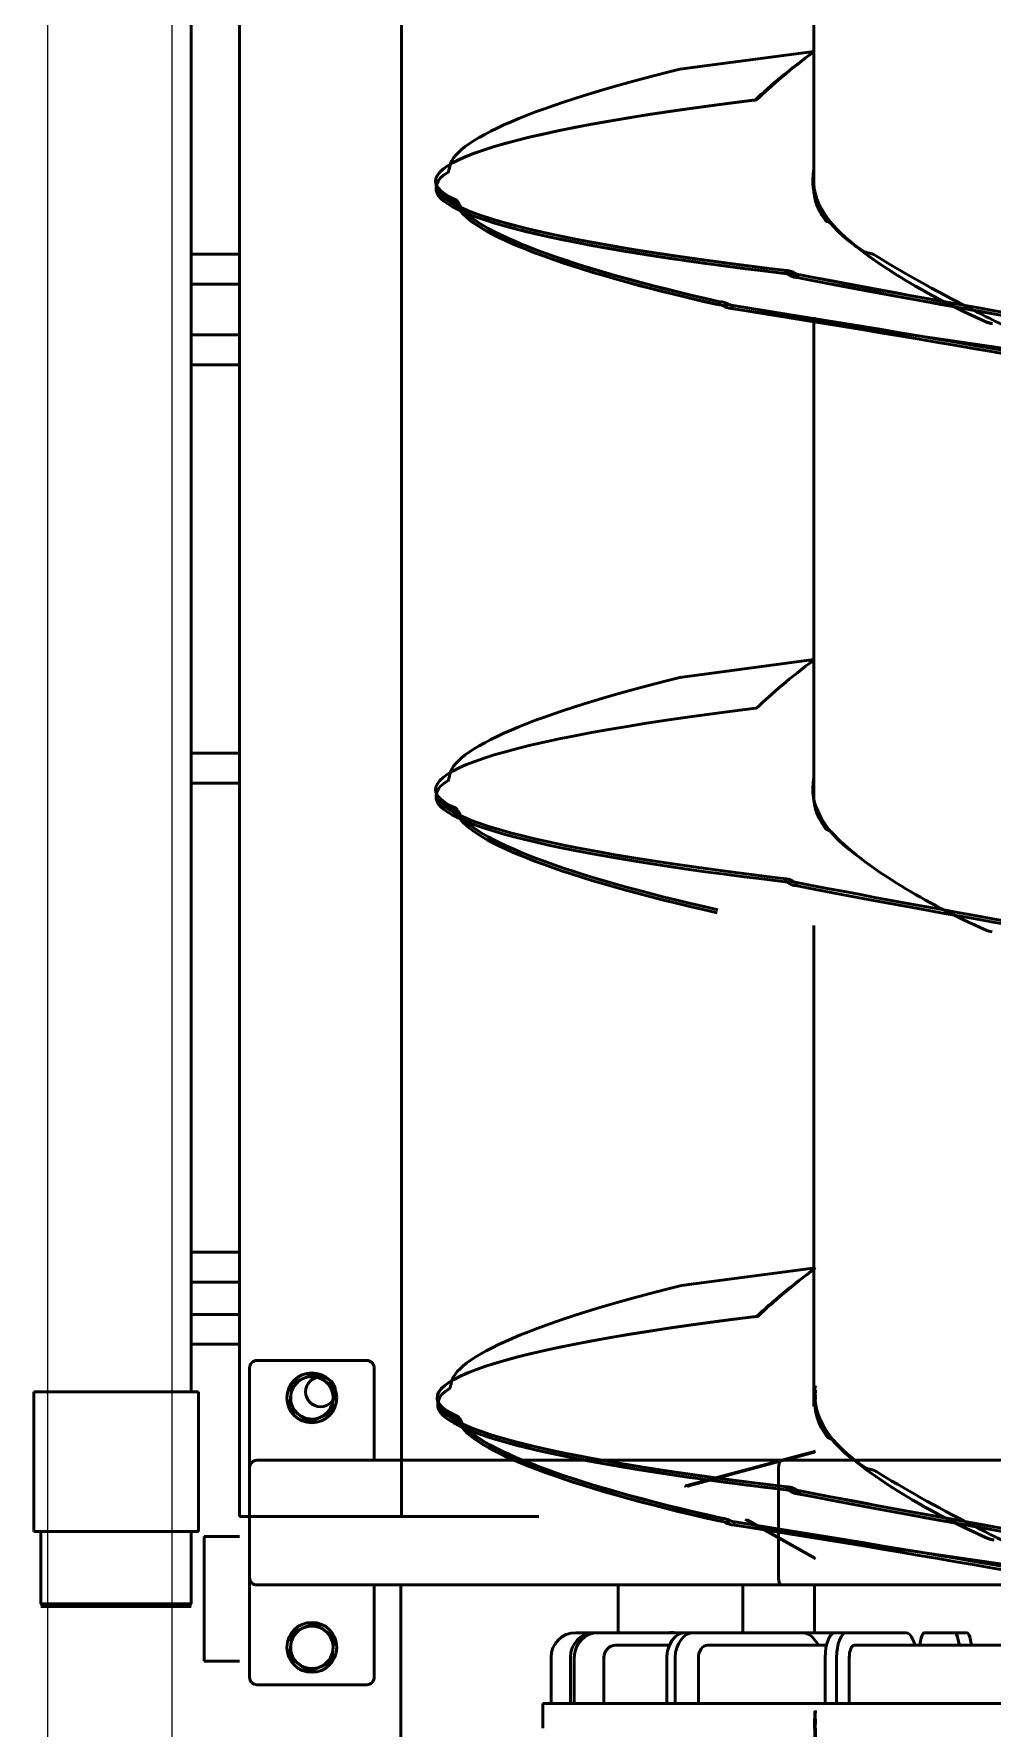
# Model space of a CAD drawing. Extents: x -3873 to 164127, y 7129 to 96529.
# Drawn here: x 66500 to 66884, y 67708 to 68387 of the extents above; entities that cross this region are included whole.
import ezdxf

# ---------------------------------------------------------------- set-up
doc = ezdxf.new("R2010")
doc.units = 0
doc.layers.add('LAYOUT', color=90, linetype='CONTINUOUS')
doc.layers.add('LAYOUT Kromeka', color=1, linetype='CONTINUOUS', lineweight=5)
doc.layers.add('Visible (ISO)', color=7, linetype='CONTINUOUS', lineweight=50)

# ---------------------------------------------------------------- blocks, each defined once
blk = doc.blocks.new('chilling_Gibletchiller_platform_short')
at = {"layer": 'LAYOUT', "color": 0, "linetype": 'Continuous', "ltscale": 50}
for p, q in [((1205, 50), (-1205, 50)), ((-1205, 0), (1205, 0))]:
    blk.add_line(p, q, dxfattribs=at)
blk = doc.blocks.new('*E242')
at = {"layer": 'Visible (ISO)', "color": 0}
for centre, major_axis, ratio, start_param, end_param in [((1780, 388.74), (243.68, 317.32), 0.445135, 4.219432, 4.219434), ((1781.79, 387.34), (243.64, 317.26), 0.445116, 4.219437, 4.219439)]:
    blk.add_ellipse(centre, major_axis=major_axis, ratio=ratio, start_param=start_param, end_param=end_param, dxfattribs=at)
blk = doc.blocks.new('CD30-500-2500 Giblet chiller')
at = {"layer": 'Visible (ISO)', "color": 0}
for p, q in [((107506.38, 15558.04), (107506.38, 15944.04)), ((107458.92, 15865.29), (107458.92, 15636.79)), ((107408.92, 15848.3), (107408.92, 15653.78)), ((106966.88, 15768.13), (106947.2, 15633.39)), ((107454.49, 15768.76), (107434.81, 15634.02)), ((107483.05, 15748.54), (107483.05, 15682.97)), ((107480.98, 15729.56), (107483.05, 15729.99)), ((107478.05, 15723.2), (107478.05, 15728.09)), ((107478.05, 15711.07), (107478.05, 15723.2)), ((107480.98, 15724.67), (107483.05, 15725.1)), ((107478.05, 15679.91), (107478.05, 15703.64)), ((107480.98, 15706.52), (107483.05, 15707.36)), ((107478.05, 15675.34), (107478.05, 15679.91)), ((107478.05, 15661.94), (107478.05, 15675.34)), ((107488.05, 15680.93), (107506.38, 15680.93)), ((107506.38, 15675.84), (107488.05, 15675.84)), ((107480.98, 15667.19), (107483.05, 15668.73)), ((107483.05, 15671.82), (107483.05, 15624.16)), ((107506.38, 15671.27), (107488.05, 15671.27)), ((106708.22, 15666.78), (106900.27, 15666.78)), ((106900.99, 15666.78), (106708.23, 15666.78)), ((106851.19, 15613.92), (106844.14, 15666.78)), ((107143.53, 15666.78), (106950.76, 15666.78)), ((106952.07, 15666.78), (107144.13, 15666.78)), ((107144.84, 15666.78), (106952.08, 15666.78)), ((107095.04, 15613.92), (107087.99, 15666.78)), ((107387.38, 15666.78), (107194.61, 15666.78)), ((107338.8, 15614.55), (107331.75, 15667.41)), ((107419.22, 15615.31), (107405.28, 15667.42)), ((107419.22, 15616.56), (107405.57, 15667.17)), ((107408.92, 15655.25), (107405.72, 15667.04)), ((107448.41, 15667.42), (107432.67, 15639.17)), ((107448.09, 15667.17), (107432.67, 15639.99)), ((107478.05, 15667.04), (107458.92, 15667.04)), ((107478.05, 15618.58), (107478.05, 15661.94)), ((106932.75, 15655.33), (106931.95, 15655.45)), ((106932.84, 15655.95), (106932.04, 15656.07)), ((106933.18, 15655.27), (106932.75, 15655.33)), ((106933.28, 15657.3), (106932.78, 15658.07)), ((106933.67, 15656.71), (106932.79, 15658.07)), ((106933.27, 15655.89), (106932.84, 15655.95)), ((106933.76, 15657.33), (106932.88, 15658.7)), ((106933.37, 15657.93), (106932.88, 15658.7)), ((106933.39, 15657.8), (106933, 15658.4)), ((106933.48, 15658.42), (106933.09, 15659.02)), ((106933.67, 15656.71), (106933.28, 15657.3)), ((106933.76, 15657.33), (106933.37, 15657.93)), ((106933.89, 15657.03), (106933.39, 15657.8)), ((106933.98, 15657.66), (106933.48, 15658.42)), ((106933.93, 15659.72), (106933.5, 15659.9)), ((106934.02, 15660.35), (106933.59, 15660.53)), ((106934.72, 15659.4), (106933.93, 15659.72)), ((106934.81, 15660.03), (106934.02, 15660.35)), ((107176.6, 15655.33), (107175.8, 15655.45)), ((107177.03, 15655.27), (107176.6, 15655.33)), ((107177.52, 15656.71), (107176.64, 15658.07)), ((107177.13, 15657.3), (107176.64, 15658.07)), ((107177.24, 15657.8), (107176.85, 15658.4)), ((107177.52, 15656.71), (107177.13, 15657.3)), ((107177.74, 15657.03), (107177.24, 15657.8)), ((107177.78, 15659.72), (107177.35, 15659.9)), ((107178.57, 15659.4), (107177.78, 15659.72)), ((107420.36, 15655.96), (107419.56, 15656.07)), ((107420.45, 15656.58), (107419.65, 15656.7)), ((107420.79, 15655.89), (107420.36, 15655.96)), ((107421.28, 15657.34), (107420.4, 15658.7)), ((107420.9, 15657.93), (107420.4, 15658.7)), ((107420.88, 15656.51), (107420.45, 15656.58)), ((107421.37, 15657.96), (107420.49, 15659.32)), ((107420.99, 15658.56), (107420.49, 15659.32)), ((107421, 15658.43), (107420.61, 15659.02)), ((107421.09, 15659.05), (107420.7, 15659.65)), ((107421.28, 15657.33), (107420.9, 15657.93)), ((107421.37, 15657.96), (107420.99, 15658.56)), ((107421.5, 15657.66), (107421, 15658.43)), ((107421.59, 15658.28), (107421.09, 15659.05)), ((107421.54, 15660.35), (107421.11, 15660.53)), ((107421.63, 15660.98), (107421.2, 15661.15)), ((107422.33, 15660.03), (107421.54, 15660.35)), ((107422.42, 15660.65), (107421.63, 15660.98)), ((107408.92, 15653.78), (107408.92, 15443.41)), ((107411.92, 15652.54), (107455.92, 15652.54)), ((107455.92, 15652.54), (107411.92, 15652.54)), ((107458.92, 15588.29), (107458.92, 15653.78)), ((107458.92, 15653.78), (107458.92, 15443.41)), ((106863.68, 15643.92), (106863.62, 15643.34)), ((106863.77, 15643.33), (106863.71, 15642.74)), ((107107.53, 15643.92), (107107.47, 15643.34)), ((107351.29, 15644.55), (107351.23, 15643.97)), ((107351.39, 15643.95), (107351.32, 15643.37)), ((106946.47, 15634.23), (106946.04, 15634.4)), ((106947.26, 15633.91), (106946.47, 15634.23)), ((107434.08, 15634.86), (107433.65, 15635.03)), ((107434.87, 15634.53), (107434.08, 15634.86)), ((107458.92, 15638.29), (107478.05, 15638.29)), ((107458.92, 15630.79), (107458.92, 15636.79)), ((106945.28, 15628.83), (106944.49, 15629.05)), ((106945.71, 15628.71), (106945.28, 15628.83)), ((106946.21, 15630.5), (106945.32, 15632.17)), ((106945.82, 15631.23), (106945.32, 15632.17)), ((106945.93, 15631.85), (106945.54, 15632.58)), ((106946.21, 15630.5), (106945.82, 15631.23)), ((106946.43, 15630.91), (106945.93, 15631.85)), ((107432.89, 15629.46), (107432.1, 15629.68)), ((107433.33, 15629.34), (107432.89, 15629.46)), ((107433.82, 15631.13), (107432.93, 15632.8)), ((107433.43, 15631.86), (107432.93, 15632.8)), ((107433.54, 15632.48), (107433.15, 15633.21)), ((107433.82, 15631.13), (107433.43, 15631.86)), ((107434.04, 15631.54), (107433.54, 15632.48)), ((107458.92, 15630.79), (107458.92, 15588.29)), ((106851.24, 15613.81), (106851.17, 15613.57)), ((107095.09, 15613.81), (107095.02, 15613.57)), ((107338.85, 15614.44), (107338.78, 15614.2)), ((107419.32, 15616.46), (107419.19, 15616.23)), ((107419.32, 15615.2), (107419.19, 15614.97)), ((107478.05, 15615.23), (107478.05, 15618.58)), ((107478.05, 15580.15), (107478.05, 15615.23)), ((107488.05, 15620.45), (107506.38, 15620.45)), ((107483.05, 15608.79), (107483.05, 15587.3)), ((107506.38, 15611.14), (107488.05, 15611.14)), ((107506.38, 15607.8), (107488.05, 15607.8)), ((107458.92, 15588.29), (107478.05, 15588.29)), ((107478.05, 15578.6), (107478.05, 15580.15)), ((107488.05, 15582.54), (107506.38, 15582.54)), ((107478.05, 15571.27), (107478.05, 15578.6)), ((107506.38, 15570.64), (107488.05, 15570.64)), ((107506.38, 15569.09), (107488.05, 15569.09)), ((107506.38, 15561.32), (107488.05, 15561.32)), ((107431.48, 15556.38), (107431.48, 15501.42)), ((107431.48, 15501.42), (107431.48, 15556.38)), ((107506.38, 15558.04), (107516.38, 15558.04)), ((106903.57, 15522.89), (106904.36, 15523)), ((106903.66, 15523.05), (106904.45, 15523.16)), ((106904.36, 15523), (106904.8, 15523.06)), ((106904.39, 15523.76), (106905.29, 15523.4)), ((106904.4, 15523.76), (106904.94, 15523.54)), ((106904.45, 15523.16), (106904.89, 15523.22)), ((106904.48, 15523.92), (106905.38, 15523.56)), ((106904.5, 15523.93), (106905.03, 15523.71)), ((106904.9, 15523.64), (106904.52, 15523.8)), ((106904.99, 15523.8), (106904.61, 15523.96)), ((106905.4, 15523.43), (106904.9, 15523.64)), ((106904.94, 15523.54), (106905.29, 15523.4)), ((106905.49, 15523.6), (106904.99, 15523.8)), ((106905.44, 15524.12), (106905.01, 15524.24)), ((106905.03, 15523.71), (106905.38, 15523.56)), ((106905.53, 15524.29), (106905.1, 15524.41)), ((106906.24, 15523.9), (106905.44, 15524.12)), ((106906.33, 15524.07), (106905.53, 15524.29)), ((107147.42, 15522.89), (107148.21, 15523)), ((107148.21, 15523), (107148.65, 15523.06)), ((107148.24, 15523.76), (107149.14, 15523.4)), ((107148.26, 15523.76), (107148.79, 15523.54)), ((107148.76, 15523.64), (107148.37, 15523.8)), ((107149.25, 15523.43), (107148.76, 15523.64)), ((107148.79, 15523.54), (107149.14, 15523.4)), ((107149.29, 15524.12), (107148.86, 15524.24)), ((107150.09, 15523.9), (107149.29, 15524.12)), ((107391.18, 15523.52), (107391.97, 15523.63)), ((107391.27, 15523.68), (107392.07, 15523.79)), ((107391.97, 15523.63), (107392.41, 15523.69)), ((107392, 15524.38), (107392.9, 15524.03)), ((107392.02, 15524.39), (107392.55, 15524.17)), ((107392.07, 15523.79), (107392.5, 15523.85)), ((107392.09, 15524.55), (107392.99, 15524.19)), ((107392.11, 15524.56), (107392.64, 15524.33)), ((107392.52, 15524.27), (107392.13, 15524.43)), ((107392.61, 15524.43), (107392.22, 15524.59)), ((107393.01, 15524.06), (107392.52, 15524.27)), ((107392.55, 15524.17), (107392.9, 15524.03)), ((107393.11, 15524.23), (107392.61, 15524.43)), ((107393.05, 15524.74), (107392.62, 15524.86)), ((107392.64, 15524.33), (107392.99, 15524.19)), ((107393.14, 15524.92), (107392.71, 15525.03)), ((107393.85, 15524.53), (107393.05, 15524.74)), ((107393.94, 15524.7), (107393.14, 15524.92)), ((106897.91, 15515.25), (106896.68, 15515.08)), ((106897.91, 15515.24), (106896.69, 15515.08)), ((106898.81, 15515.32), (106897.59, 15515.5)), ((107141.76, 15515.25), (107140.53, 15515.08)), ((107142.67, 15515.32), (107141.44, 15515.5)), ((107385.52, 15515.87), (107384.29, 15515.71)), ((107385.53, 15515.87), (107384.3, 15515.71)), ((107386.43, 15515.95), (107385.2, 15516.13)), ((105263.77, 15501.42), (107233.77, 15501.42)), ((106461.48, 15501.42), (107431.48, 15501.42)), ((107431.48, 15496.02), (107431.48, 15501.42)), ((107431.48, 15501.42), (107431.48, 15496.02)), ((107458.92, 15501.04), (107858.92, 15501.04)), ((107431.48, 15496.02), (107431.48, 15441.82)), ((107431.48, 15441.82), (107431.48, 15496.02)), ((107368.92, 15443.41), (107368.92, 15487.41)), ((107371.92, 15490.41), (107408.92, 15490.41)), ((107458.92, 15490.41), (107495.92, 15490.41)), ((107498.92, 15487.41), (107498.92, 15443.41)), ((107411.92, 15440.41), (107371.92, 15440.41)), ((107411.92, 15440.41), (107455.92, 15440.41)), ((107431.48, 15436.42), (107431.48, 15441.82)), ((107431.48, 15441.82), (107431.48, 15436.42)), ((107495.92, 15440.41), (107455.92, 15440.41)), ((105263.77, 15436.42), (107233.77, 15436.42)), ((106461.48, 15436.42), (107431.48, 15436.42)), ((106925.48, 15436.42), (106925.48, 15417.07)), ((106937.48, 15417.07), (106937.48, 15436.42)), ((106957.77, 15436.42), (106957.77, 15417.07)), ((106969.77, 15417.07), (106969.77, 15436.42)), ((107125.48, 15436.42), (107125.48, 15417.07)), ((107137.48, 15417.07), (107137.48, 15436.42)), ((107325.48, 15436.42), (107325.48, 15417.07)), ((107337.48, 15417.07), (107337.48, 15436.42)), ((107350.44, 15436.17), (107350.44, 15416.82)), ((107362.44, 15416.82), (107362.44, 15436.17)), ((107439.48, 15427.28), (107439.48, 15436.42)), ((107489.48, 15436.42), (107489.48, 15427.28)), ((107439.48, 15427.28), (107439.48, 15422.19)), ((107489.48, 15422.19), (107489.48, 15427.28)), ((105263.77, 15417.07), (107252.77, 15417.07)), ((106436.48, 15417.07), (107381.48, 15417.07)), ((107381.48, 15419.92), (107381.48, 15353.92)), ((107381.48, 15419.92), (107437.48, 15419.92)), ((107437.48, 15353.92), (107437.48, 15419.92)), ((107466.48, 15417.07), (107437.48, 15417.07)), ((107439.48, 15422.19), (107489.48, 15422.19)), ((107466.48, 15356.77), (107466.48, 15417.07)), ((107467.48, 15416.07), (107466.48, 15417.07)), ((107467.48, 15356.77), (107467.48, 15417.07)), ((107466.48, 15356.77), (107437.48, 15356.77)), ((107467.48, 15357.77), (107466.48, 15356.77)), ((107381.48, 15353.92), (107437.48, 15353.92))]:
    blk.add_line(p, q, dxfattribs=at)
for centre, radius in [((107383.92, 15465.41), 10), ((107381.48, 15468.92), 6), ((107483.92, 15465.41), 10)]:
    blk.add_circle(centre, radius, dxfattribs=at)
for centre, radius, start, end in [((107483.92, 15609.79), 6, 167.96717, 192.03283), ((107371.92, 15487.41), 3, 90, 180), ((107495.92, 15487.41), 3, 0, 90), ((107383.92, 15465.41), 8.5, 84.11182, 144.11182), ((107383.92, 15465.41), 8.5, 24.11182, 84.11182), ((107483.92, 15465.41), 8.5, 84.11182, 144.11182), ((107483.92, 15465.41), 8.5, 24.11182, 84.11182), ((107383.92, 15465.41), 8.5, 144.11182, 204.11182), ((107383.92, 15465.41), 8.5, 324.11182, 24.11182), ((107483.92, 15465.41), 8.5, 144.11182, 204.11182), ((107483.92, 15465.41), 8.5, 324.11182, 24.11182), ((107383.92, 15465.41), 8.5, 204.11182, 264.11182), ((107383.92, 15465.41), 8.5, 264.11182, 324.11182), ((107483.92, 15465.41), 8.5, 204.11182, 264.11182), ((107483.92, 15465.41), 8.5, 264.11182, 324.11182), ((107371.92, 15443.41), 3, 180, 270), ((107411.92, 15443.41), 3, 180, 270), ((107455.92, 15443.41), 3, 270, 0), ((107495.92, 15443.41), 3, 270, 0)]:
    blk.add_arc(centre, radius, start, end, dxfattribs=at)
for centre, major_axis, ratio, start_param, end_param in [((106953.41, 15809.46), (39.98, 236.44), 0.028443, 4.032327, 5.050836), ((106953.5, 15809.7), (39.99, 236.47), 0.028076, 4.034553, 5.053062), ((106954.63, 15808.96), (39.98, 236.44), 0.028443, 4.032327, 5.050836), ((106954.72, 15809.2), (39.99, 236.47), 0.028076, 4.034553, 5.053062), ((107197.26, 15809.46), (39.98, 236.44), 0.028443, 4.032327, 5.050836), ((107198.48, 15808.96), (39.98, 236.44), 0.028443, 4.032327, 5.050836), ((107441.02, 15810.09), (39.98, 236.44), 0.028443, 4.032327, 5.050836), ((107441.11, 15810.32), (39.99, 236.47), 0.028076, 4.034553, 5.053062), ((107442.24, 15809.59), (39.98, 236.44), 0.028443, 4.032327, 5.050836), ((107442.33, 15809.82), (39.99, 236.47), 0.028076, 4.034553, 5.053062), ((107453.1, 15700.68), (39.63, 235.46), 0.036183, 0.84092, 1.859429), ((107454.32, 15700.18), (39.63, 235.46), 0.036183, 0.84092, 1.859429), ((106965.48, 15700.05), (39.63, 235.46), 0.036183, 0.84092, 1.859429), ((106966.71, 15699.55), (39.63, 235.46), 0.036183, 0.84092, 1.859429), ((106945.52, 15775.79), (52.76, 118.57), 0.166176, 4.388076, 4.566487), ((107433.13, 15776.42), (52.76, 118.57), 0.166176, 4.388076, 4.566487), ((106933.07, 15799.83), (40.67, 133.48), 0.291838, 3.981689, 4.304727), ((107420.59, 15800.58), (40.59, 133.58), 0.292302, 3.979461, 4.302498), ((107420.68, 15800.46), (40.67, 133.48), 0.291838, 3.981689, 4.304727), ((106944.77, 15750.78), (40.35, 84), 0.125537, 3.985563, 4.519416), ((106932.98, 15799.95), (40.59, 133.58), 0.292302, 3.979461, 4.302498), ((107176.83, 15799.95), (40.59, 133.58), 0.292302, 3.979461, 4.302498), ((107432.38, 15751.41), (40.35, 84), 0.125537, 3.985563, 4.519416), ((107488.05, 15728.09), (-10, 0), 0.207912, 5.497787, 6.283185), ((107488.05, 15723.2), (-10, 0), 0.207912, 5.497787, 6.283185), ((107488.05, 15711.07), (-10, 0), 0.207912, 0, 1.047198), ((107419.84, 15751.41), (35.07, 83.62), 0.269882, 3.669451, 4.203304), ((107419.93, 15751.41), (35.12, 83.62), 0.269082, 3.671343, 4.205196), ((107488.05, 15703.64), (-10, 0), 0.406737, 5.497787, 6.283185), ((106932.23, 15750.78), (35.07, 83.62), 0.269882, 3.669451, 4.203304), ((106932.32, 15750.78), (35.12, 83.62), 0.269082, 3.671343, 4.205196), ((107176.08, 15750.78), (35.07, 83.62), 0.269882, 3.669451, 4.203304), ((106924.85, 15750.78), (5.86, 84.15), 0.07638, 3.878884, 3.883592), ((107412.46, 15751.41), (5.86, 84.15), 0.07638, 3.878884, 3.883592), ((106904.41, 15750.78), (11.21, 84.33), 0.478029, 3.096219, 3.904231), ((106904.5, 15750.78), (11.27, 83.98), 0.477692, 3.145902, 3.909844), ((107148.26, 15750.78), (11.21, 84.33), 0.478029, 3.096219, 3.904231), ((107392.02, 15751.41), (11.21, 84.33), 0.478029, 3.096219, 3.904231), ((107392.11, 15751.41), (11.27, 83.98), 0.477692, 3.145902, 3.909844), ((107488.05, 15682.97), (-5, 0), 0.406778, 6.283184, 7.853975), ((107488.05, 15679.91), (-10, 0), 0.406737, 0, 1.570796), ((107488.05, 15675.34), (-10, 0), 0.406737, 0, 1.570796), ((106892.05, 15750.78), (-8.51, 84.05), 0.485313, 3.032759, 3.430188), ((106891.96, 15750.78), (-8.62, 84.05), 0.485053, 3.032151, 3.427488), ((106912.31, 15750.78), (3.14, 84.15), 0.096419, 3.508555, 3.513263), ((106912.41, 15750.78), (3.16, 84.15), 0.09634, 3.510663, 3.51537), ((107135.81, 15750.78), (-8.62, 84.05), 0.485053, 3.032151, 3.427488), ((107156.17, 15750.78), (3.14, 84.15), 0.096419, 3.508555, 3.513263), ((107379.66, 15751.41), (-8.51, 84.05), 0.485313, 3.032759, 3.430188), ((107379.57, 15751.41), (-8.62, 84.05), 0.485053, 3.032151, 3.427488), ((107399.93, 15751.41), (3.14, 84.15), 0.096419, 3.508555, 3.513263), ((107400.02, 15751.41), (3.16, 84.15), 0.09634, 3.510663, 3.51537), ((107500.77, 15751.42), (61.83, -65.69), 0.850606, 5.548346, 5.941594), ((107500.77, 15751.17), (61.99, -65.76), 0.847015, 5.549668, 5.938734), ((106839.62, 15693.01), (-40.74, 60.34), 0.158561, 1.911168, 2.411415), ((106839.74, 15693.33), (-40.7, 61.56), 0.156897, 1.910754, 2.413061), ((106906.17, 15750.78), (11.21, 84.33), 0.478029, 3.096219, 3.183572), ((106906.26, 15750.78), (11.27, 83.98), 0.477692, 3.145902, 3.184034), ((106893.72, 15750.78), (-8.62, 84.05), 0.485053, 3.032151, 3.070487), ((107083.47, 15693.01), (-40.74, 60.34), 0.158561, 1.911168, 2.411415), ((107150.02, 15750.78), (11.21, 84.33), 0.478029, 3.096219, 3.183572), ((107137.57, 15750.78), (-8.62, 84.05), 0.485053, 3.032151, 3.070487), ((107327.23, 15693.64), (-40.74, 60.34), 0.158561, 1.911168, 2.411415), ((107327.35, 15693.96), (-40.7, 61.56), 0.156897, 1.910754, 2.413061), ((107393.78, 15751.41), (11.21, 84.33), 0.478029, 3.096219, 3.183572), ((107393.87, 15751.41), (11.27, 83.98), 0.477692, 3.145902, 3.184034), ((107381.33, 15751.41), (-8.62, 84.05), 0.485053, 3.032151, 3.070487), ((107488.05, 15661.94), (-10, 0), 0.743145, 5.497787, 6.283185), ((107504.28, 15751.42), (-61.83, 65.69), 0.850606, 2.406754, 2.445083), ((107504.28, 15751.17), (-61.99, 65.76), 0.847015, 2.408076, 2.446391), ((106912.33, 15914.41), (14.34, 398.95), 0.094928, 2.993655, 4.009387), ((106912.42, 15914.4), (14.42, 398.94), 0.094856, 2.995729, 4.011461), ((106913.56, 15914.23), (14.34, 398.95), 0.094928, 3.131028, 4.009387), ((106913.65, 15914.22), (14.42, 398.94), 0.094856, 3.130979, 4.011461), ((106937.67, 15918.45), (101.47, 333.95), 0.292302, 3.911642, 3.913181), ((106937.76, 15918.44), (101.68, 333.7), 0.291838, 3.913871, 3.915409), ((106938.56, 15917.09), (101.47, 333.95), 0.292302, 3.911642, 3.913181), ((106938.65, 15917.08), (101.68, 333.7), 0.291838, 3.913871, 3.915409), ((106931.74, 15660.36), (-0.25, 4.53), 0.666075, 3.850037, 3.96201), ((106931.83, 15660.99), (-0.25, 4.54), 0.664867, 3.85062, 3.962593), ((107156.19, 15914.41), (14.34, 398.95), 0.094928, 2.993655, 4.009387), ((107157.41, 15914.23), (14.34, 398.95), 0.094928, 3.131028, 4.009387), ((107181.52, 15918.45), (101.47, 333.95), 0.292302, 3.911642, 3.913181), ((107182.41, 15917.09), (101.47, 333.95), 0.292302, 3.911642, 3.913181), ((107175.59, 15660.36), (-0.25, 4.53), 0.666075, 3.850037, 3.96201), ((107399.95, 15915.04), (14.34, 398.95), 0.094928, 2.993655, 4.009387), ((107400.04, 15915.03), (14.42, 398.94), 0.094856, 2.995729, 4.011461), ((107401.17, 15914.86), (14.34, 398.95), 0.094928, 3.131028, 4.009387), ((107401.26, 15914.85), (14.42, 398.94), 0.094856, 3.130979, 4.011461), ((107425.28, 15919.08), (101.47, 333.95), 0.292302, 3.911642, 3.913181), ((107425.37, 15919.07), (101.68, 333.7), 0.291838, 3.913871, 3.915409), ((107426.17, 15917.72), (101.47, 333.95), 0.292302, 3.911642, 3.913181), ((107426.26, 15917.71), (101.68, 333.7), 0.291838, 3.913871, 3.915409), ((107419.35, 15660.99), (-0.25, 4.53), 0.666075, 3.850037, 3.96201), ((107419.44, 15661.62), (-0.25, 4.54), 0.664867, 3.85062, 3.962593), ((107411.92, 15653.78), (-3, 0), 0.414214, 0, 1.570796), ((107411.92, 15653.78), (-3, 0), 0.414214, 0, 1.570796), ((107455.92, 15653.78), (-3, 0), 0.414214, 1.570796, 3.141593), ((107455.92, 15653.78), (-3, 0), 0.414214, 1.570796, 3.141593), ((106883.37, 15914.19), (-12.94, 399.14), 0.096924, 2.313475, 3.337044), ((106883.46, 15914.2), (-12.86, 399.15), 0.096989, 2.315548, 3.339117), ((107127.22, 15914.19), (-12.94, 399.14), 0.096924, 2.313475, 3.337044), ((107370.98, 15914.82), (-12.94, 399.14), 0.096924, 2.313475, 3.337044), ((107371.07, 15914.83), (-12.86, 399.15), 0.096989, 2.315548, 3.339117), ((106930.86, 15720.06), (28.63, 196.24), 0.150303, 3.232033, 4.247766), ((106930.87, 15720.36), (28.64, 196.41), 0.149986, 3.235121, 4.250853), ((106932.08, 15719.73), (28.63, 196.24), 0.150303, 3.232033, 4.247766), ((106932.09, 15720.02), (28.64, 196.41), 0.149986, 3.235121, 4.250853), ((106950.21, 15765.71), (131.9, 296.44), 0.166176, 4.320258, 4.321797), ((106951.1, 15764.04), (131.9, 296.44), 0.166176, 4.320258, 4.321797), ((106944.28, 15634.98), (-0.08, 5.68), 0.533038, 3.905361, 4.017334), ((107174.71, 15720.06), (28.63, 196.24), 0.150303, 3.232033, 4.247766), ((107175.93, 15719.73), (28.63, 196.24), 0.150303, 3.232033, 4.247766), ((107418.47, 15720.69), (28.63, 196.24), 0.150303, 3.232033, 4.247766), ((107418.48, 15720.99), (28.64, 196.41), 0.149986, 3.235121, 4.250853), ((107419.69, 15720.35), (28.63, 196.24), 0.150303, 3.232033, 4.247766), ((107419.7, 15720.65), (28.64, 196.41), 0.149986, 3.235121, 4.250853), ((107437.82, 15766.34), (131.9, 296.44), 0.166176, 4.320258, 4.321797), ((107438.71, 15764.67), (131.9, 296.44), 0.166176, 4.320258, 4.321797), ((107431.89, 15635.61), (-0.08, 5.68), 0.533038, 3.905361, 4.017334), ((107488.05, 15624.16), (-5, 0), 0.74322, 6.283179, 7.853969), ((107350.5, 15715.6), (-28.9, 194.3), 0.155993, 2.096492, 3.120062), ((107488.05, 15618.58), (-10, 0), 0.743145, 0, 1.570796), ((107488.05, 15615.23), (-10, 0), 0.743145, 0, 1.570796), ((106862.89, 15714.97), (-28.9, 194.3), 0.155993, 2.096492, 3.120062), ((107106.74, 15714.97), (-28.9, 194.3), 0.155993, 2.096492, 3.120062), ((107488.05, 15587.3), (-5, 0), 0.951153, 6.283135, 7.853926), ((107488.05, 15580.15), (-10, 0), 0.951057, 0, 1.570796), ((107488.05, 15578.6), (-10, 0), 0.951057, 0, 1.570796), ((107488.05, 15571.27), (-10, 0), 0.994522, 0, 1.570796), ((106896.75, 15913.53), (-18.14, 397.47), 0.351122, 2.978264, 2.97905), ((106884.68, 15914.37), (-12.86, 399.15), 0.096989, 3.151287, 3.339117), ((106884.59, 15914.36), (-12.94, 399.14), 0.096924, 3.151341, 3.337044), ((106909.2, 15916.93), (23.78, 395.68), 0.350567, 3.277297, 3.278083), ((106909.29, 15916.94), (24.02, 395.59), 0.350539, 3.27903, 3.279817), ((106910.08, 15916.56), (23.78, 395.68), 0.350567, 3.277297, 3.278083), ((106910.18, 15916.57), (24.02, 395.59), 0.350539, 3.27903, 3.279817), ((107140.6, 15913.53), (-18.14, 397.47), 0.351122, 2.978264, 2.97905), ((107128.44, 15914.36), (-12.94, 399.14), 0.096924, 3.151341, 3.337044), ((107153.05, 15916.93), (23.78, 395.68), 0.350567, 3.277297, 3.278083), ((107153.94, 15916.56), (23.78, 395.68), 0.350567, 3.277297, 3.278083), ((107384.36, 15914.16), (-18.14, 397.47), 0.351122, 2.978264, 2.97905), ((107372.2, 15914.99), (-12.94, 399.14), 0.096924, 3.151341, 3.337044), ((107372.3, 15914.99), (-12.86, 399.15), 0.096989, 3.151287, 3.339117), ((107396.81, 15917.55), (23.78, 395.68), 0.350567, 3.277297, 3.278083), ((107396.9, 15917.57), (24.02, 395.59), 0.350539, 3.27903, 3.279817), ((107397.7, 15917.19), (23.78, 395.68), 0.350567, 3.277297, 3.278083), ((107397.79, 15917.2), (24.02, 395.59), 0.350539, 3.27903, 3.279817)]:
    blk.add_ellipse(centre, major_axis=major_axis, ratio=ratio, start_param=start_param, end_param=end_param, dxfattribs=at)
for points in [[(106952.62, 15735.84), (106952.67, 15735.97), (106952.72, 15736.1), (106952.76, 15736.24)], [(106952.71, 15736.01), (106952.76, 15736.14), (106952.81, 15736.27), (106952.85, 15736.41)], [(107196.47, 15735.84), (107196.52, 15735.97), (107196.57, 15736.1), (107196.61, 15736.24)], [(107440.23, 15736.47), (107440.28, 15736.59), (107440.33, 15736.73), (107440.37, 15736.87)], [(107440.32, 15736.64), (107440.37, 15736.77), (107440.42, 15736.9), (107440.46, 15737.04)], [(106933.67, 15656.71), (106933.42, 15656.31), (106933.24, 15655.8), (106933.18, 15655.27)], [(106933.76, 15657.33), (106933.51, 15656.94), (106933.33, 15656.42), (106933.27, 15655.89)], [(107177.52, 15656.71), (107177.27, 15656.31), (107177.09, 15655.8), (107177.03, 15655.27)], [(107421.28, 15657.33), (107421.03, 15656.94), (107420.85, 15656.43), (107420.79, 15655.89)], [(107421.37, 15657.96), (107421.12, 15657.56), (107420.94, 15657.05), (107420.88, 15656.51)], [(106863.63, 15643.47), (106863.62, 15643.56), (106863.6, 15643.65), (106863.59, 15643.75)], [(106863.72, 15642.87), (106863.71, 15642.96), (106863.69, 15643.05), (106863.68, 15643.14)], [(107107.48, 15643.47), (107107.47, 15643.56), (107107.45, 15643.65), (107107.44, 15643.75)], [(107351.24, 15644.1), (107351.23, 15644.19), (107351.21, 15644.28), (107351.2, 15644.38)], [(107351.33, 15643.5), (107351.32, 15643.59), (107351.31, 15643.68), (107351.29, 15643.77)], [(106946.21, 15630.5), (106945.96, 15630.01), (106945.78, 15629.38), (106945.71, 15628.71)], [(107433.82, 15631.13), (107433.57, 15630.64), (107433.39, 15630.01), (107433.33, 15629.34)], [(106851.21, 15613.73), (106851.2, 15613.79), (106851.2, 15613.86), (106851.19, 15613.92)], [(107095.07, 15613.73), (107095.06, 15613.79), (107095.05, 15613.86), (107095.04, 15613.92)], [(107338.83, 15614.36), (107338.82, 15614.42), (107338.81, 15614.49), (107338.8, 15614.55)], [(107419.28, 15616.38), (107419.26, 15616.44), (107419.24, 15616.5), (107419.22, 15616.56)], [(107419.27, 15615.12), (107419.25, 15615.19), (107419.24, 15615.25), (107419.22, 15615.31)], [(106891.96, 15520.32), (106891.95, 15520.32), (106891.95, 15520.32), (106891.95, 15520.32)], [(106892.56, 15520.02), (106892.5, 15520.1), (106892.32, 15520.2), (106892.07, 15520.27)], [(106904.4, 15523.76), (106904.4, 15523.76), (106904.4, 15523.76), (106904.39, 15523.76)], [(106904.5, 15523.93), (106904.49, 15523.93), (106904.49, 15523.92), (106904.48, 15523.92)], [(106905.01, 15524.24), (106904.95, 15524.06), (106904.77, 15523.91), (106904.52, 15523.8)], [(106905.1, 15524.41), (106905.04, 15524.23), (106904.86, 15524.08), (106904.61, 15523.96)], [(106905.29, 15523.4), (106905.03, 15523.3), (106904.86, 15523.17), (106904.8, 15523.06)], [(106905.38, 15523.56), (106905.12, 15523.46), (106904.95, 15523.33), (106904.89, 15523.22)], [(106905.29, 15523.4), (106905.29, 15523.4), (106905.29, 15523.4), (106905.29, 15523.4)], [(106905.38, 15523.56), (106905.38, 15523.56), (106905.38, 15523.56), (106905.38, 15523.56)], [(107135.81, 15520.32), (107135.8, 15520.32), (107135.8, 15520.32), (107135.8, 15520.32)], [(107136.41, 15520.02), (107136.35, 15520.1), (107136.17, 15520.2), (107135.92, 15520.27)], [(107148.26, 15523.76), (107148.25, 15523.76), (107148.25, 15523.76), (107148.24, 15523.76)], [(107148.86, 15524.24), (107148.8, 15524.06), (107148.62, 15523.91), (107148.37, 15523.8)], [(107149.14, 15523.4), (107148.88, 15523.3), (107148.71, 15523.17), (107148.65, 15523.06)], [(107149.14, 15523.4), (107149.14, 15523.4), (107149.14, 15523.4), (107149.14, 15523.4)], [(107379.57, 15520.95), (107379.56, 15520.95), (107379.56, 15520.95), (107379.56, 15520.95)], [(107380.18, 15520.65), (107380.11, 15520.73), (107379.93, 15520.83), (107379.68, 15520.9)], [(107392.02, 15524.39), (107392.01, 15524.39), (107392.01, 15524.39), (107392, 15524.38)], [(107392.11, 15524.56), (107392.1, 15524.55), (107392.1, 15524.55), (107392.09, 15524.55)], [(107392.62, 15524.86), (107392.56, 15524.69), (107392.38, 15524.54), (107392.13, 15524.43)], [(107392.71, 15525.03), (107392.65, 15524.86), (107392.47, 15524.71), (107392.22, 15524.59)], [(107392.9, 15524.03), (107392.65, 15523.93), (107392.47, 15523.8), (107392.41, 15523.69)], [(107392.99, 15524.19), (107392.74, 15524.09), (107392.56, 15523.96), (107392.5, 15523.85)], [(107392.9, 15524.03), (107392.9, 15524.03), (107392.9, 15524.03), (107392.9, 15524.03)], [(107392.99, 15524.19), (107392.99, 15524.19), (107392.99, 15524.19), (107392.99, 15524.19)]]:
    blk.add_open_spline(points, degree=3, dxfattribs=at)
for points, knots in [([(106952.76, 15736.24), (106952.84, 15736.47), (106952.91, 15736.72), (106952.97, 15736.97), (106953.07, 15737.38), (106953.14, 15737.8), (106953.19, 15738.24)], [0.1840543, 0.1840543, 0.1840543, 0.1840543, 0.5, 0.5, 0.5, 1, 1, 1, 1]), ([(106952.85, 15736.41), (106952.93, 15736.65), (106953, 15736.89), (106953.06, 15737.15), (106953.16, 15737.55), (106953.23, 15737.98), (106953.28, 15738.41)], [0.1840543, 0.1840543, 0.1840543, 0.1840543, 0.5, 0.5, 0.5, 1, 1, 1, 1]), ([(107196.61, 15736.24), (107196.69, 15736.47), (107196.76, 15736.72), (107196.83, 15736.97), (107196.92, 15737.38), (107196.99, 15737.8), (107197.04, 15738.24)], [0.1840543, 0.1840543, 0.1840543, 0.1840543, 0.5, 0.5, 0.5, 1, 1, 1, 1]), ([(107440.37, 15736.87), (107440.45, 15737.1), (107440.52, 15737.35), (107440.59, 15737.6), (107440.68, 15738), (107440.75, 15738.43), (107440.8, 15738.86)], [0.1840543, 0.1840543, 0.1840543, 0.1840543, 0.5, 0.5, 0.5, 1, 1, 1, 1]), ([(107440.46, 15737.04), (107440.54, 15737.28), (107440.61, 15737.52), (107440.68, 15737.78), (107440.77, 15738.18), (107440.85, 15738.6), (107440.89, 15739.04)], [0.1840543, 0.1840543, 0.1840543, 0.1840543, 0.5, 0.5, 0.5, 1, 1, 1, 1]), ([(106925.84, 15691.18), (106925.55, 15690.73), (106925.31, 15690.18), (106925.02, 15689.23), (106924.93, 15688.84), (106924.87, 15688.45)], [2.5682503, 2.5682503, 2.5682503, 2.5682503, 2.8214025, 2.8214025, 2.9900626, 2.9900626, 2.9900626, 2.9900626]), ([(107412.44, 15688.81), (107412.41, 15688.6), (107412.36, 15688.39), (107412.2, 15687.85), (107412.05, 15687.53), (107411.88, 15687.28)], [0.664323, 0.664323, 0.664323, 0.664323, 0.7562049, 0.7562049, 0.9125602, 0.9125602, 0.9125602, 0.9125602]), ([(107413.45, 15691.81), (107413.17, 15691.35), (107412.93, 15690.81), (107412.63, 15689.86), (107412.55, 15689.47), (107412.49, 15689.08)], [2.5682503, 2.5682503, 2.5682503, 2.5682503, 2.8214025, 2.8214025, 2.9900626, 2.9900626, 2.9900626, 2.9900626]), ([(106924.83, 15688.18), (106924.8, 15687.97), (106924.75, 15687.76), (106924.59, 15687.22), (106924.44, 15686.9), (106924.27, 15686.65)], [0.664323, 0.664323, 0.664323, 0.664323, 0.7562049, 0.7562049, 0.9125602, 0.9125602, 0.9125602, 0.9125602]), ([(106912.3, 15672.12), (106912.26, 15672.01), (106912.22, 15671.9), (106912.05, 15671.62), (106911.9, 15671.46), (106911.73, 15671.33)], [0.664323, 0.664323, 0.664323, 0.664323, 0.7562049, 0.7562049, 0.9125602, 0.9125602, 0.9125602, 0.9125602]), ([(106912.39, 15672.19), (106912.35, 15672.07), (106912.31, 15671.96), (106912.14, 15671.68), (106911.99, 15671.51), (106911.82, 15671.38)], [0.664323, 0.664323, 0.664323, 0.664323, 0.7562049, 0.7562049, 0.9125602, 0.9125602, 0.9125602, 0.9125602]), ([(106913.3, 15673.78), (106913.02, 15673.52), (106912.78, 15673.21), (106912.48, 15672.69), (106912.4, 15672.47), (106912.34, 15672.27)], [2.5682503, 2.5682503, 2.5682503, 2.5682503, 2.8214025, 2.8214025, 2.9900626, 2.9900626, 2.9900626, 2.9900626]), ([(106913.39, 15673.85), (106913.11, 15673.59), (106912.87, 15673.28), (106912.58, 15672.75), (106912.49, 15672.54), (106912.43, 15672.33)], [2.5682503, 2.5682503, 2.5682503, 2.5682503, 2.8214025, 2.8214025, 2.9900626, 2.9900626, 2.9900626, 2.9900626]), ([(107156.15, 15672.12), (107156.11, 15672.01), (107156.07, 15671.9), (107155.9, 15671.62), (107155.75, 15671.46), (107155.58, 15671.33)], [0.664323, 0.664323, 0.664323, 0.664323, 0.7562049, 0.7562049, 0.9125602, 0.9125602, 0.9125602, 0.9125602]), ([(107157.15, 15673.78), (107156.87, 15673.52), (107156.63, 15673.21), (107156.34, 15672.69), (107156.25, 15672.47), (107156.19, 15672.27)], [2.5682503, 2.5682503, 2.5682503, 2.5682503, 2.8214025, 2.8214025, 2.9900626, 2.9900626, 2.9900626, 2.9900626]), ([(107399.91, 15672.75), (107399.87, 15672.64), (107399.83, 15672.53), (107399.66, 15672.25), (107399.51, 15672.08), (107399.34, 15671.95)], [0.664323, 0.664323, 0.664323, 0.664323, 0.7562049, 0.7562049, 0.9125602, 0.9125602, 0.9125602, 0.9125602]), ([(107400, 15672.82), (107399.96, 15672.7), (107399.92, 15672.59), (107399.75, 15672.31), (107399.6, 15672.14), (107399.43, 15672.01)], [0.664323, 0.664323, 0.664323, 0.664323, 0.7562049, 0.7562049, 0.9125602, 0.9125602, 0.9125602, 0.9125602]), ([(107400.91, 15674.41), (107400.63, 15674.15), (107400.39, 15673.84), (107400.1, 15673.32), (107400.01, 15673.1), (107399.95, 15672.89)], [2.5682503, 2.5682503, 2.5682503, 2.5682503, 2.8214025, 2.8214025, 2.9900626, 2.9900626, 2.9900626, 2.9900626]), ([(107401, 15674.48), (107400.72, 15674.22), (107400.48, 15673.91), (107400.19, 15673.38), (107400.1, 15673.17), (107400.04, 15672.96)], [2.5682503, 2.5682503, 2.5682503, 2.5682503, 2.8214025, 2.8214025, 2.9900626, 2.9900626, 2.9900626, 2.9900626]), ([(106932.78, 15658.07), (106932.57, 15657.71), (106932.39, 15657.29), (106932.1, 15656.4), (106932.01, 15655.93), (106931.95, 15655.45)], [0, 0, 0, 0, 0.5, 0.5, 1, 1, 1, 1]), ([(106932.88, 15658.7), (106932.66, 15658.33), (106932.48, 15657.92), (106932.2, 15657.03), (106932.1, 15656.55), (106932.04, 15656.07)], [0, 0, 0, 0, 0.5, 0.5, 1, 1, 1, 1]), ([(106933.13, 15658.63), (106933.11, 15658.59), (106933.09, 15658.55), (106933.05, 15658.47), (106933.03, 15658.43), (106933, 15658.4)], [-0.04006097, -0.04006097, -0.04006097, -0.04006097, -0.02003048, -0.02003048, 0, 0, 0, 0]), ([(106933.23, 15659.26), (106933.2, 15659.22), (106933.18, 15659.18), (106933.14, 15659.1), (106933.12, 15659.06), (106933.09, 15659.02)], [-0.04006097, -0.04006097, -0.04006097, -0.04006097, -0.02003048, -0.02003048, 0, 0, 0, 0]), ([(106933.5, 15659.9), (106933.46, 15659.61), (106933.41, 15659.34), (106933.32, 15659.08), (106933.27, 15658.92), (106933.21, 15658.77), (106933.13, 15658.63)], [0, 0, 0, 0, 0.5, 0.5, 0.5, 0.815947, 0.815947, 0.815947, 0.815947]), ([(106933.59, 15660.53), (106933.56, 15660.24), (106933.5, 15659.96), (106933.41, 15659.71), (106933.36, 15659.55), (106933.3, 15659.4), (106933.23, 15659.26)], [0, 0, 0, 0, 0.5, 0.5, 0.5, 0.815947, 0.815947, 0.815947, 0.815947]), ([(106934.72, 15659.4), (106934.67, 15658.94), (106934.57, 15658.51), (106934.43, 15658.11), (106934.34, 15657.85), (106934.23, 15657.62), (106934.11, 15657.4)], [0, 0, 0, 0, 0.5000028, 0.5000028, 0.5000028, 0.8159434, 0.8159434, 0.8159434, 0.8159434]), ([(106934.81, 15660.03), (106934.76, 15659.57), (106934.66, 15659.13), (106934.52, 15658.73), (106934.43, 15658.48), (106934.32, 15658.24), (106934.2, 15658.02)], [0, 0, 0, 0, 0.5000028, 0.5000028, 0.5000028, 0.8159434, 0.8159434, 0.8159434, 0.8159434]), ([(107176.64, 15658.07), (107176.42, 15657.71), (107176.24, 15657.29), (107175.96, 15656.4), (107175.86, 15655.93), (107175.8, 15655.45)], [0, 0, 0, 0, 0.5, 0.5, 1, 1, 1, 1]), ([(107176.99, 15658.63), (107176.96, 15658.59), (107176.94, 15658.55), (107176.9, 15658.47), (107176.88, 15658.43), (107176.85, 15658.4)], [-0.04006097, -0.04006097, -0.04006097, -0.04006097, -0.02003048, -0.02003048, 0, 0, 0, 0]), ([(107177.35, 15659.9), (107177.32, 15659.61), (107177.26, 15659.34), (107177.17, 15659.08), (107177.12, 15658.92), (107177.06, 15658.77), (107176.99, 15658.63)], [0, 0, 0, 0, 0.5, 0.5, 0.5, 0.815947, 0.815947, 0.815947, 0.815947]), ([(107178.57, 15659.4), (107178.52, 15658.94), (107178.42, 15658.51), (107178.28, 15658.11), (107178.19, 15657.85), (107178.08, 15657.62), (107177.96, 15657.4)], [0, 0, 0, 0, 0.5000028, 0.5000028, 0.5000028, 0.8159434, 0.8159434, 0.8159434, 0.8159434]), ([(107420.4, 15658.7), (107420.18, 15658.34), (107420, 15657.92), (107419.72, 15657.03), (107419.62, 15656.56), (107419.56, 15656.07)], [0, 0, 0, 0, 0.5, 0.5, 1, 1, 1, 1]), ([(107420.49, 15659.32), (107420.27, 15658.96), (107420.09, 15658.55), (107419.81, 15657.66), (107419.71, 15657.18), (107419.65, 15656.7)], [0, 0, 0, 0, 0.5, 0.5, 1, 1, 1, 1]), ([(107420.75, 15659.26), (107420.72, 15659.22), (107420.7, 15659.18), (107420.66, 15659.1), (107420.64, 15659.06), (107420.61, 15659.02)], [-0.04006097, -0.04006097, -0.04006097, -0.04006097, -0.02003048, -0.02003048, 0, 0, 0, 0]), ([(107420.84, 15659.89), (107420.82, 15659.84), (107420.79, 15659.8), (107420.75, 15659.73), (107420.73, 15659.69), (107420.7, 15659.65)], [-0.04006097, -0.04006097, -0.04006097, -0.04006097, -0.02003048, -0.02003048, 0, 0, 0, 0]), ([(107421.11, 15660.53), (107421.08, 15660.24), (107421.02, 15659.96), (107420.93, 15659.71), (107420.88, 15659.55), (107420.82, 15659.4), (107420.75, 15659.26)], [0, 0, 0, 0, 0.5, 0.5, 0.5, 0.815947, 0.815947, 0.815947, 0.815947]), ([(107421.2, 15661.15), (107421.17, 15660.87), (107421.11, 15660.59), (107421.02, 15660.34), (107420.97, 15660.18), (107420.91, 15660.03), (107420.84, 15659.89)], [0, 0, 0, 0, 0.5, 0.5, 0.5, 0.815947, 0.815947, 0.815947, 0.815947]), ([(107422.33, 15660.03), (107422.28, 15659.57), (107422.18, 15659.13), (107422.04, 15658.73), (107421.95, 15658.48), (107421.85, 15658.24), (107421.73, 15658.02)], [0, 0, 0, 0, 0.5000028, 0.5000028, 0.5000028, 0.8159434, 0.8159434, 0.8159434, 0.8159434]), ([(107422.42, 15660.65), (107422.37, 15660.2), (107422.27, 15659.76), (107422.13, 15659.36), (107422.04, 15659.11), (107421.94, 15658.87), (107421.82, 15658.65)], [0, 0, 0, 0, 0.5000028, 0.5000028, 0.5000028, 0.8159434, 0.8159434, 0.8159434, 0.8159434]), ([(106946.04, 15634.4), (106946, 15634.06), (106945.94, 15633.73), (106945.86, 15633.42), (106945.81, 15633.22), (106945.74, 15633.04), (106945.67, 15632.87)], [0, 0, 0, 0, 0.5, 0.5, 0.5, 0.815947, 0.815947, 0.815947, 0.815947]), ([(107433.65, 15635.03), (107433.61, 15634.69), (107433.55, 15634.35), (107433.47, 15634.05), (107433.42, 15633.85), (107433.35, 15633.67), (107433.28, 15633.5)], [0, 0, 0, 0, 0.5, 0.5, 0.5, 0.815947, 0.815947, 0.815947, 0.815947]), ([(107434.87, 15634.53), (107434.82, 15633.97), (107434.72, 15633.42), (107434.58, 15632.91), (107434.49, 15632.59), (107434.38, 15632.29), (107434.26, 15632.01)], [0, 0, 0, 0, 0.5000028, 0.5000028, 0.5000028, 0.8159434, 0.8159434, 0.8159434, 0.8159434]), ([(106945.32, 15632.17), (106945.11, 15631.75), (106944.92, 15631.26), (106944.64, 15630.2), (106944.54, 15629.63), (106944.49, 15629.05)], [0, 0, 0, 0, 0.5, 0.5, 1, 1, 1, 1]), ([(106945.67, 15632.87), (106945.65, 15632.82), (106945.63, 15632.77), (106945.59, 15632.67), (106945.56, 15632.63), (106945.54, 15632.58)], [-0.04006097, -0.04006097, -0.04006097, -0.04006097, -0.02003048, -0.02003048, 0, 0, 0, 0]), ([(106947.26, 15633.91), (106947.21, 15633.34), (106947.11, 15632.79), (106946.97, 15632.28), (106946.88, 15631.96), (106946.77, 15631.66), (106946.65, 15631.38)], [0, 0, 0, 0, 0.5000028, 0.5000028, 0.5000028, 0.8159434, 0.8159434, 0.8159434, 0.8159434]), ([(107432.93, 15632.8), (107432.72, 15632.37), (107432.54, 15631.88), (107432.25, 15630.83), (107432.15, 15630.26), (107432.1, 15629.68)], [0, 0, 0, 0, 0.5, 0.5, 1, 1, 1, 1]), ([(107433.28, 15633.5), (107433.26, 15633.45), (107433.24, 15633.4), (107433.2, 15633.3), (107433.17, 15633.26), (107433.15, 15633.21)], [-0.04006097, -0.04006097, -0.04006097, -0.04006097, -0.02003048, -0.02003048, 0, 0, 0, 0]), ([(106891.95, 15520.32), (106891.73, 15520.35), (106891.55, 15520.39), (106891.28, 15520.49), (106891.18, 15520.55), (106891.13, 15520.62)], [0, 0, 0, 0, 0.5, 0.5, 1, 1, 1, 1]), ([(106904.39, 15523.76), (106904.18, 15523.63), (106904, 15523.48), (106903.72, 15523.19), (106903.63, 15523.04), (106903.57, 15522.89)], [0, 0, 0, 0, 0.5, 0.5, 1, 1, 1, 1]), ([(106904.48, 15523.92), (106904.27, 15523.79), (106904.09, 15523.65), (106903.81, 15523.35), (106903.72, 15523.2), (106903.66, 15523.05)], [0, 0, 0, 0, 0.5, 0.5, 1, 1, 1, 1]), ([(106906.24, 15523.9), (106906.18, 15523.79), (106906.08, 15523.7), (106905.94, 15523.62), (106905.8, 15523.55), (106905.62, 15523.48), (106905.4, 15523.43)], [0, 0, 0, 0, 0.5, 0.5, 0.5, 1, 1, 1, 1]), ([(106906.33, 15524.07), (106906.27, 15523.96), (106906.17, 15523.87), (106906.03, 15523.79), (106905.89, 15523.71), (106905.71, 15523.65), (106905.49, 15523.6)], [0, 0, 0, 0, 0.5, 0.5, 0.5, 1, 1, 1, 1]), ([(107135.8, 15520.32), (107135.58, 15520.35), (107135.4, 15520.39), (107135.13, 15520.49), (107135.03, 15520.55), (107134.98, 15520.62)], [0, 0, 0, 0, 0.5, 0.5, 1, 1, 1, 1]), ([(107148.24, 15523.76), (107148.03, 15523.63), (107147.85, 15523.48), (107147.57, 15523.19), (107147.48, 15523.04), (107147.42, 15522.89)], [0, 0, 0, 0, 0.5, 0.5, 1, 1, 1, 1]), ([(107150.09, 15523.9), (107150.03, 15523.79), (107149.93, 15523.7), (107149.79, 15523.62), (107149.65, 15523.55), (107149.47, 15523.48), (107149.25, 15523.43)], [0, 0, 0, 0, 0.5, 0.5, 0.5, 1, 1, 1, 1]), ([(107379.56, 15520.95), (107379.34, 15520.98), (107379.16, 15521.02), (107378.89, 15521.12), (107378.79, 15521.18), (107378.74, 15521.25)], [0, 0, 0, 0, 0.5, 0.5, 1, 1, 1, 1]), ([(107392, 15524.38), (107391.79, 15524.25), (107391.61, 15524.11), (107391.33, 15523.82), (107391.24, 15523.67), (107391.18, 15523.52)], [0, 0, 0, 0, 0.5, 0.5, 1, 1, 1, 1]), ([(107392.09, 15524.55), (107391.88, 15524.42), (107391.7, 15524.28), (107391.42, 15523.98), (107391.33, 15523.83), (107391.27, 15523.68)], [0, 0, 0, 0, 0.5, 0.5, 1, 1, 1, 1]), ([(107393.85, 15524.53), (107393.79, 15524.42), (107393.69, 15524.33), (107393.55, 15524.25), (107393.41, 15524.18), (107393.23, 15524.11), (107393.01, 15524.06)], [0, 0, 0, 0, 0.5, 0.5, 0.5, 1, 1, 1, 1]), ([(107393.94, 15524.7), (107393.88, 15524.59), (107393.78, 15524.5), (107393.64, 15524.42), (107393.5, 15524.34), (107393.32, 15524.28), (107393.11, 15524.23)], [0, 0, 0, 0, 0.5, 0.5, 0.5, 1, 1, 1, 1])]:
    blk.add_open_spline(points, degree=3, knots=knots, dxfattribs=at)
for points in [[(107377.03, 15470.39), (107378.37, 15472.24), (107379.91, 15474.37)], [(107379.91, 15474.37), (107382.52, 15474.1), (107384.79, 15473.86)], [(107384.79, 15473.86), (107387.06, 15473.63), (107389.67, 15473.36)], [(107389.67, 15473.36), (107390.75, 15470.96), (107391.68, 15468.88)], [(107477.03, 15470.39), (107478.37, 15472.24), (107479.91, 15474.37)], [(107479.91, 15474.37), (107482.52, 15474.1), (107484.79, 15473.86)], [(107484.79, 15473.86), (107487.06, 15473.63), (107489.67, 15473.36)], [(107489.67, 15473.36), (107490.75, 15470.96), (107491.68, 15468.88)], [(107374.15, 15466.42), (107375.7, 15468.55), (107377.03, 15470.39)], [(107376.16, 15461.94), (107375.23, 15464.01), (107374.15, 15466.42)], [(107393.68, 15464.4), (107392.14, 15462.27), (107390.8, 15460.43)], [(107391.68, 15468.88), (107392.61, 15466.8), (107393.68, 15464.4)], [(107474.15, 15466.42), (107475.7, 15468.55), (107477.03, 15470.39)], [(107476.16, 15461.94), (107475.23, 15464.01), (107474.15, 15466.42)], [(107493.68, 15464.4), (107492.14, 15462.27), (107490.8, 15460.43)], [(107491.68, 15468.88), (107492.61, 15466.8), (107493.68, 15464.4)], [(107378.16, 15457.46), (107377.09, 15459.86), (107376.16, 15461.94)], [(107390.8, 15460.43), (107389.47, 15458.58), (107387.93, 15456.45)], [(107478.16, 15457.46), (107477.09, 15459.86), (107476.16, 15461.94)], [(107490.8, 15460.43), (107489.47, 15458.58), (107487.93, 15456.45)], [(107383.05, 15456.95), (107380.78, 15457.19), (107378.16, 15457.46)], [(107387.93, 15456.45), (107385.31, 15456.72), (107383.05, 15456.95)], [(107483.05, 15456.95), (107480.78, 15457.19), (107478.16, 15457.46)], [(107487.93, 15456.45), (107485.31, 15456.72), (107483.05, 15456.95)]]:
    blk.add_rational_spline(points, [1, 1.0379548493, 1], degree=2, dxfattribs=at)
at = {"layer": 'LAYOUT', "color": 4, "linetype": 'Continuous', "ltscale": 25, "xscale": 0.5}
blk.add_blockref('*E242', (106038.23, 15515.04), dxfattribs=at)

msp = doc.modelspace()

# ---------------------------------------------------------------- block references
at = {"layer": 'LAYOUT Kromeka', "ltscale": 20}
for name, p, rotation in [('CD30-500-2500 Giblet chiller', (51146.19, 175224.57), 270), ('chilling_Gibletchiller_platform_short', (66555.62, 68726.5), 90)]:
    msp.add_blockref(name, p, dxfattribs=dict(at, rotation=rotation))

doc.saveas('drawing.dxf')
